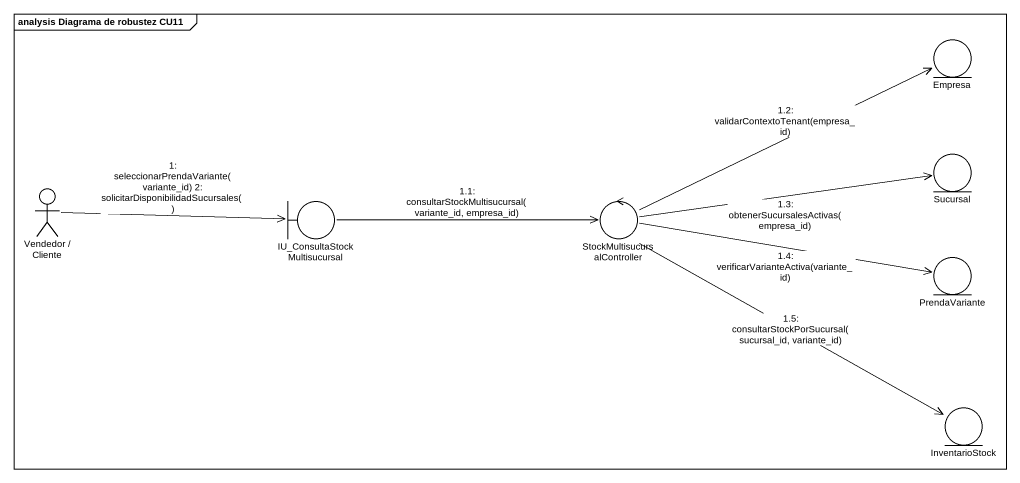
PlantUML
@startuml
mainframe analysis Diagrama de robustez CU11
entity Empresa
entity Sucursal
actor "Vendedor / Cliente" as Vendedor_Cliente
boundary "IU_ConsultaStockMultisucursal" as IU_ConsultaStockMultisucursa
control StockMultisucursalController
entity PrendaVariante
entity InventarioStock
Vendedor_Cliente -right-> IU_ConsultaStockMultisucursa : 1: seleccionarPrendaVariante(variante_id) 2: solicitarDisponibilidadSucursales()
IU_ConsultaStockMultisucursa -right-> StockMultisucursalController : 1.1: consultarStockMultisucursal(variante_id, empresa_id)
StockMultisucursalController -right-> Empresa : 1.2: validarContextoTenant(empresa_id)
StockMultisucursalController -right-> Sucursal : 1.3: obtenerSucursalesActivas(empresa_id)
StockMultisucursalController -right-> PrendaVariante : 1.4: verificarVarianteActiva(variante_id)
StockMultisucursalController -right-> InventarioStock : 1.5: consultarStockPorSucursal(sucursal_id, variante_id)
@enduml
